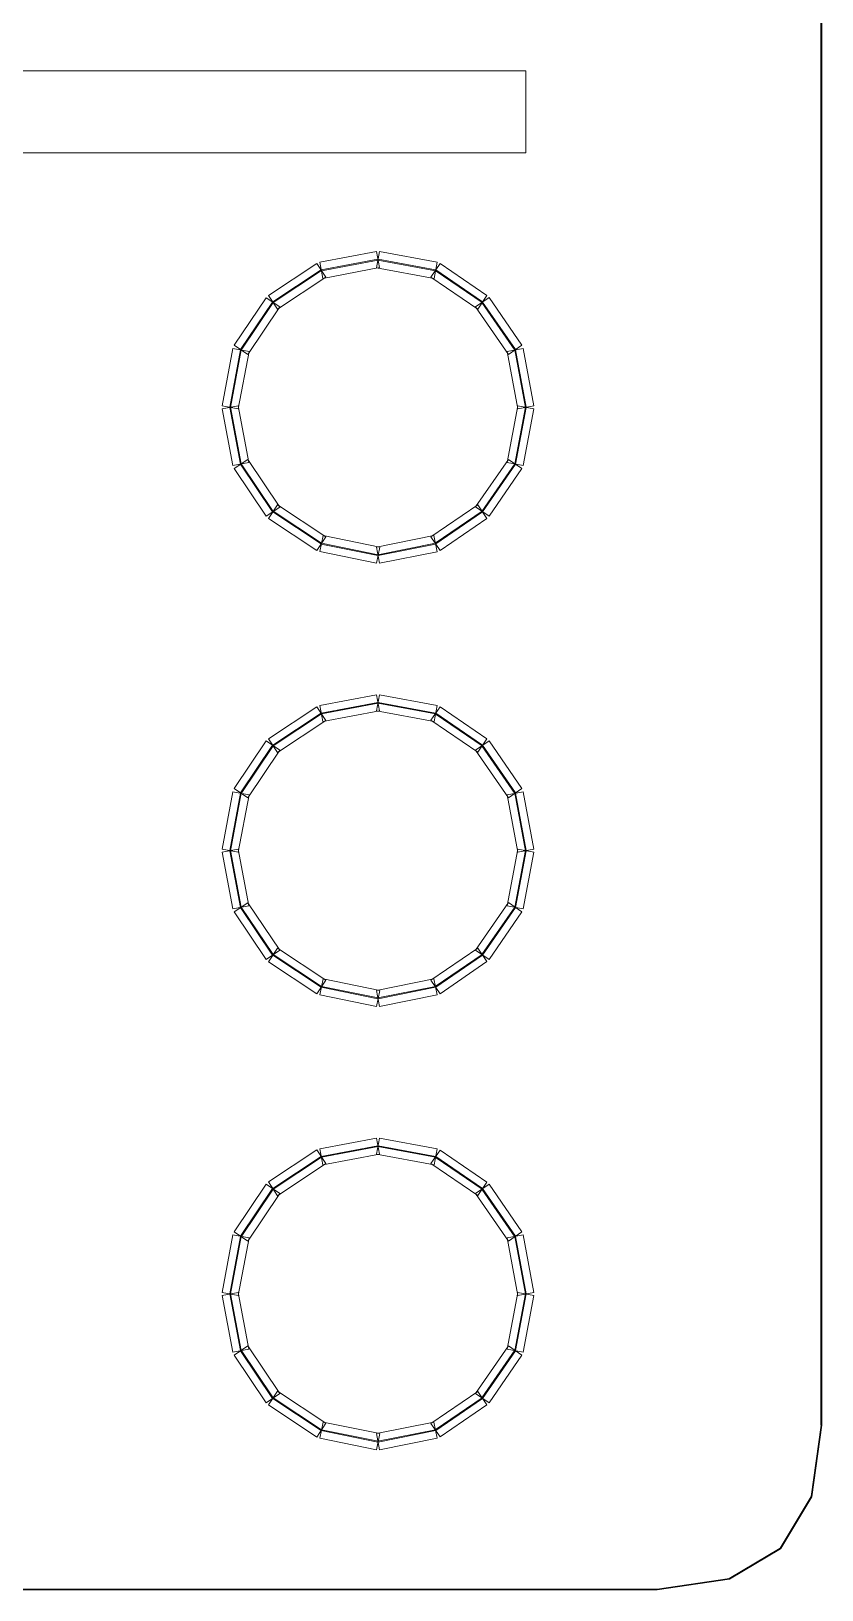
# Model space of a CAD drawing. Header units: millimetres. Extents: x -200 to 200, y -162 to 219.
# Drawn here: x 174.5 to 200, y -161.9 to -111.7 of the extents above; entities that cross this region are included whole.
import ezdxf

# ---------------------------------------------------------------- set-up
doc = ezdxf.new("R2010")
doc.units = ezdxf.units.MM
doc.header["$MEASUREMENT"] = 0

msp = doc.modelspace()

# ---------------------------------------------------------------- linework, layer by layer
at = {"color": 1, "lineweight": 5}
for points in [[(199.9735, -71.953), (199.9735, -71.953), (200, -71.953), (200, -71.953), (200, -71.953), (200, -71.953), (200, -156.6035), (200, -156.6035), (200, -156.6035), (200, -156.6035), (199.9735, -156.6035), (199.9735, -156.6035), (199.9735, -156.6035), (199.9735, -156.6035), (199.9735, -71.953), (199.9735, -71.953)], [(199.9737, -156.6017), (199.9737, -156.6017), (199.9999, -156.6053), (199.9999, -156.6053), (199.9999, -156.6053), (199.9999, -156.6053), (199.6824, -158.9067), (199.6824, -158.9067), (199.6824, -158.9067), (199.6824, -158.9067), (199.6562, -158.9031), (199.6562, -158.9031), (199.6562, -158.9031), (199.6562, -158.9031), (199.9737, -156.6017), (199.9737, -156.6017)], [(199.658, -158.8981), (199.658, -158.8981), (199.6807, -158.9118), (199.6807, -158.9118), (199.6807, -158.9118), (199.6807, -158.9118), (198.6754, -160.5783), (198.6754, -160.5783), (198.6754, -160.5783), (198.6754, -160.5783), (198.6528, -160.5647), (198.6528, -160.5647), (198.6528, -160.5647), (198.6528, -160.5647), (199.658, -158.8981), (199.658, -158.8981)], [(198.6573, -160.5601), (198.6573, -160.5601), (198.6709, -160.5829), (198.6709, -160.5829), (198.6709, -160.5829), (198.6709, -160.5829), (197.0308, -161.5616), (197.0308, -161.5616), (197.0308, -161.5616), (197.0308, -161.5616), (197.0172, -161.5389), (197.0172, -161.5389), (197.0172, -161.5389), (197.0172, -161.5389), (198.6573, -160.5601), (198.6573, -160.5601)], [(197.0221, -161.5372), (197.0221, -161.5372), (197.0259, -161.5633), (197.0259, -161.5633), (197.0259, -161.5633), (197.0259, -161.5633), (194.6981, -161.9072), (194.6981, -161.9072), (194.6981, -161.9072), (194.6981, -161.9072), (194.6942, -161.8811), (194.6942, -161.8811), (194.6942, -161.8811), (194.6942, -161.8811), (197.0221, -161.5372), (197.0221, -161.5372)], [(185.5168, -161.8809), (185.5168, -161.8809), (185.5168, -161.9074), (185.5168, -161.9074), (185.5168, -161.9074), (185.5168, -161.9074), (147.8209, -161.9074), (147.8209, -161.9074), (147.8209, -161.9074), (147.8209, -161.9074), (147.8209, -161.8809), (147.8209, -161.8809), (147.8209, -161.8809), (147.8209, -161.8809), (185.5168, -161.8809), (185.5168, -161.8809)], [(194.6961, -161.8809), (194.6961, -161.8809), (194.6961, -161.9074), (194.6961, -161.9074), (194.6961, -161.9074), (194.6961, -161.9074), (185.5168, -161.9074), (185.5168, -161.9074), (185.5168, -161.9074), (185.5168, -161.9074), (185.5168, -161.8809), (185.5168, -161.8809), (185.5168, -161.8809), (185.5168, -161.8809), (194.6961, -161.8809), (194.6961, -161.8809)]]:
    msp.add_open_spline(points, degree=3, knots=[0, 0, 0, 0, 0.25, 0.25, 0.25, 0.25, 0.5, 0.5, 0.5, 0.5, 0.75, 0.75, 0.75, 0.75, 1, 1, 1, 1], dxfattribs=at)
at = {"color": 4, "lineweight": 5}
for points in [[(190.4636, -112.9556), (190.4636, -112.9556), (190.4636, -115.6009), (190.4636, -115.6009), (190.4636, -115.6009), (190.4636, -115.6009), (152.3709, -115.6009), (152.3709, -115.6009), (152.3709, -115.6009), (152.3709, -115.6009), (152.3709, -112.9556), (152.3709, -112.9556), (152.3709, -112.9556), (152.3709, -112.9556), (190.4636, -112.9556), (190.4636, -112.9556)], [(185.653, -118.7799), (185.653, -118.7799), (185.751, -119.2998), (185.751, -119.2998), (185.751, -119.2998), (185.751, -119.2998), (183.9257, -119.6437), (183.9257, -119.6437), (183.9257, -119.6437), (183.9257, -119.6437), (183.8278, -119.1238), (183.8278, -119.1238), (183.8278, -119.1238), (183.8278, -119.1238), (185.653, -118.7799), (185.653, -118.7799)], [(185.6996, -119.0268), (185.6996, -119.0268), (185.7045, -119.0528), (185.7045, -119.0528), (185.7045, -119.0528), (185.7045, -119.0528), (183.8792, -119.3967), (183.8792, -119.3967), (183.8792, -119.3967), (183.8792, -119.3967), (183.8743, -119.3707), (183.8743, -119.3707), (183.8743, -119.3707), (183.8743, -119.3707), (185.6996, -119.0268), (185.6996, -119.0268)], [(187.602, -119.1236), (187.602, -119.1236), (187.5054, -119.6438), (187.5054, -119.6438), (187.5054, -119.6438), (187.5054, -119.6438), (185.6537, -119.2999), (185.6537, -119.2999), (185.6537, -119.2999), (185.6537, -119.2999), (185.7503, -118.7797), (185.7503, -118.7797), (185.7503, -118.7797), (185.7503, -118.7797), (187.602, -119.1236), (187.602, -119.1236)], [(187.5561, -119.3707), (187.5561, -119.3707), (187.5513, -119.3967), (187.5513, -119.3967), (187.5513, -119.3967), (187.5513, -119.3967), (185.6996, -119.0528), (185.6996, -119.0528), (185.6996, -119.0528), (185.6996, -119.0528), (185.7044, -119.0268), (185.7044, -119.0268), (185.7044, -119.0268), (185.7044, -119.0268), (187.5561, -119.3707), (187.5561, -119.3707)], [(183.7309, -119.163), (183.7309, -119.163), (184.0226, -119.6044), (184.0226, -119.6044), (184.0226, -119.6044), (184.0226, -119.6044), (182.4619, -120.6361), (182.4619, -120.6361), (182.4619, -120.6361), (182.4619, -120.6361), (182.1701, -120.1947), (182.1701, -120.1947), (182.1701, -120.1947), (182.1701, -120.1947), (183.7309, -119.163), (183.7309, -119.163)], [(183.8694, -119.3727), (183.8694, -119.3727), (183.884, -119.3947), (183.884, -119.3947), (183.884, -119.3947), (183.884, -119.3947), (182.3233, -120.4264), (182.3233, -120.4264), (182.3233, -120.4264), (182.3233, -120.4264), (182.3087, -120.4044), (182.3087, -120.4044), (182.3087, -120.4044), (182.3087, -120.4044), (183.8694, -119.3727), (183.8694, -119.3727)], [(189.2109, -120.1971), (189.2109, -120.1971), (188.9122, -120.6337), (188.9122, -120.6337), (188.9122, -120.6337), (188.9122, -120.6337), (187.4044, -119.602), (187.4044, -119.602), (187.4044, -119.602), (187.4044, -119.602), (187.7031, -119.1654), (187.7031, -119.1654), (187.7031, -119.1654), (187.7031, -119.1654), (189.2109, -120.1971), (189.2109, -120.1971)], [(189.069, -120.4045), (189.069, -120.4045), (189.0541, -120.4263), (189.0541, -120.4263), (189.0541, -120.4263), (189.0541, -120.4263), (187.5463, -119.3946), (187.5463, -119.3946), (187.5463, -119.3946), (187.5463, -119.3946), (187.5612, -119.3728), (187.5612, -119.3728), (187.5612, -119.3728), (187.5612, -119.3728), (189.069, -120.4045), (189.069, -120.4045)], [(182.0965, -120.2678), (182.0965, -120.2678), (182.5355, -120.563), (182.5355, -120.563), (182.5355, -120.563), (182.5355, -120.563), (181.5038, -122.0973), (181.5038, -122.0973), (181.5038, -122.0973), (181.5038, -122.0973), (181.0648, -121.8021), (181.0648, -121.8021), (181.0648, -121.8021), (181.0648, -121.8021), (182.0965, -120.2678), (182.0965, -120.2678)], [(182.305, -120.408), (182.305, -120.408), (182.327, -120.4228), (182.327, -120.4228), (182.327, -120.4228), (182.327, -120.4228), (181.2953, -121.9571), (181.2953, -121.9571), (181.2953, -121.9571), (181.2953, -121.9571), (181.2733, -121.9423), (181.2733, -121.9423), (181.2733, -121.9423), (181.2733, -121.9423), (182.305, -120.408), (182.305, -120.408)], [(190.3375, -121.7995), (190.3375, -121.7995), (189.9019, -122.0999), (189.9019, -122.0999), (189.9019, -122.0999), (189.9019, -122.0999), (188.8438, -120.5656), (188.8438, -120.5656), (188.8438, -120.5656), (188.8438, -120.5656), (189.2793, -120.2652), (189.2793, -120.2652), (189.2793, -120.2652), (189.2793, -120.2652), (190.3375, -121.7995), (190.3375, -121.7995)], [(190.1306, -121.9422), (190.1306, -121.9422), (190.1088, -121.9572), (190.1088, -121.9572), (190.1088, -121.9572), (190.1088, -121.9572), (189.0507, -120.4229), (189.0507, -120.4229), (189.0507, -120.4229), (189.0507, -120.4229), (189.0725, -120.4079), (189.0725, -120.4079), (189.0725, -120.4079), (189.0725, -120.4079), (190.1306, -121.9422), (190.1306, -121.9422)], [(181.0242, -121.9014), (181.0242, -121.9014), (181.5444, -121.998), (181.5444, -121.998), (181.5444, -121.998), (181.5444, -121.998), (181.2005, -123.8497), (181.2005, -123.8497), (181.2005, -123.8497), (181.2005, -123.8497), (180.6803, -123.7531), (180.6803, -123.7531), (180.6803, -123.7531), (180.6803, -123.7531), (181.0242, -121.9014), (181.0242, -121.9014)], [(181.2713, -121.9473), (181.2713, -121.9473), (181.2973, -121.9521), (181.2973, -121.9521), (181.2973, -121.9521), (181.2973, -121.9521), (180.9534, -123.8038), (180.9534, -123.8038), (180.9534, -123.8038), (180.9534, -123.8038), (180.9274, -123.799), (180.9274, -123.799), (180.9274, -123.799), (180.9274, -123.799), (181.2713, -121.9473), (181.2713, -121.9473)], [(190.7237, -123.7531), (190.7237, -123.7531), (190.2035, -123.8497), (190.2035, -123.8497), (190.2035, -123.8497), (190.2035, -123.8497), (189.8596, -121.998), (189.8596, -121.998), (189.8596, -121.998), (189.8596, -121.998), (190.3798, -121.9014), (190.3798, -121.9014), (190.3798, -121.9014), (190.3798, -121.9014), (190.7237, -123.7531), (190.7237, -123.7531)], [(190.4766, -123.799), (190.4766, -123.799), (190.4506, -123.8038), (190.4506, -123.8038), (190.4506, -123.8038), (190.4506, -123.8038), (190.1067, -121.9521), (190.1067, -121.9521), (190.1067, -121.9521), (190.1067, -121.9521), (190.1327, -121.9473), (190.1327, -121.9473), (190.1327, -121.9473), (190.1327, -121.9473), (190.4766, -123.799), (190.4766, -123.799)], [(180.6805, -123.8504), (180.6805, -123.8504), (181.2004, -123.7524), (181.2004, -123.7524), (181.2004, -123.7524), (181.2004, -123.7524), (181.5443, -125.5777), (181.5443, -125.5777), (181.5443, -125.5777), (181.5443, -125.5777), (181.0243, -125.6757), (181.0243, -125.6757), (181.0243, -125.6757), (181.0243, -125.6757), (180.6805, -123.8504), (180.6805, -123.8504)], [(180.9274, -123.8039), (180.9274, -123.8039), (180.9534, -123.799), (180.9534, -123.799), (180.9534, -123.799), (180.9534, -123.799), (181.2973, -125.6242), (181.2973, -125.6242), (181.2973, -125.6242), (181.2973, -125.6242), (181.2713, -125.6291), (181.2713, -125.6291), (181.2713, -125.6291), (181.2713, -125.6291), (180.9274, -123.8039), (180.9274, -123.8039)], [(190.3797, -125.6757), (190.3797, -125.6757), (189.8597, -125.5777), (189.8597, -125.5777), (189.8597, -125.5777), (189.8597, -125.5777), (190.2036, -123.7524), (190.2036, -123.7524), (190.2036, -123.7524), (190.2036, -123.7524), (190.7236, -123.8504), (190.7236, -123.8504), (190.7236, -123.8504), (190.7236, -123.8504), (190.3797, -125.6757), (190.3797, -125.6757)], [(190.1327, -125.6291), (190.1327, -125.6291), (190.1067, -125.6242), (190.1067, -125.6242), (190.1067, -125.6242), (190.1067, -125.6242), (190.4506, -123.799), (190.4506, -123.799), (190.4506, -123.799), (190.4506, -123.799), (190.4766, -123.8039), (190.4766, -123.8039), (190.4766, -123.8039), (190.4766, -123.8039), (190.1327, -125.6291), (190.1327, -125.6291)], [(181.0648, -125.7743), (181.0648, -125.7743), (181.5038, -125.4791), (181.5038, -125.4791), (181.5038, -125.4791), (181.5038, -125.4791), (182.5355, -127.0134), (182.5355, -127.0134), (182.5355, -127.0134), (182.5355, -127.0134), (182.0965, -127.3086), (182.0965, -127.3086), (182.0965, -127.3086), (182.0965, -127.3086), (181.0648, -125.7743), (181.0648, -125.7743)], [(189.2793, -127.3112), (189.2793, -127.3112), (188.8438, -127.0108), (188.8438, -127.0108), (188.8438, -127.0108), (188.8438, -127.0108), (189.9019, -125.4765), (189.9019, -125.4765), (189.9019, -125.4765), (189.9019, -125.4765), (190.3375, -125.7769), (190.3375, -125.7769), (190.3375, -125.7769), (190.3375, -125.7769), (189.2793, -127.3112), (189.2793, -127.3112)], [(181.2733, -125.6341), (181.2733, -125.6341), (181.2953, -125.6193), (181.2953, -125.6193), (181.2953, -125.6193), (181.2953, -125.6193), (182.327, -127.1536), (182.327, -127.1536), (182.327, -127.1536), (182.327, -127.1536), (182.305, -127.1684), (182.305, -127.1684), (182.305, -127.1684), (182.305, -127.1684), (181.2733, -125.6341), (181.2733, -125.6341)], [(189.0725, -127.1685), (189.0725, -127.1685), (189.0507, -127.1535), (189.0507, -127.1535), (189.0507, -127.1535), (189.0507, -127.1535), (190.1088, -125.6192), (190.1088, -125.6192), (190.1088, -125.6192), (190.1088, -125.6192), (190.1306, -125.6342), (190.1306, -125.6342), (190.1306, -125.6342), (190.1306, -125.6342), (189.0725, -127.1685), (189.0725, -127.1685)], [(182.1701, -127.3817), (182.1701, -127.3817), (182.4619, -126.9403), (182.4619, -126.9403), (182.4619, -126.9403), (182.4619, -126.9403), (184.0226, -127.972), (184.0226, -127.972), (184.0226, -127.972), (184.0226, -127.972), (183.7309, -128.4133), (183.7309, -128.4133), (183.7309, -128.4133), (183.7309, -128.4133), (182.1701, -127.3817), (182.1701, -127.3817)], [(187.7031, -128.411), (187.7031, -128.411), (187.4044, -127.9743), (187.4044, -127.9743), (187.4044, -127.9743), (187.4044, -127.9743), (188.9122, -126.9427), (188.9122, -126.9427), (188.9122, -126.9427), (188.9122, -126.9427), (189.2109, -127.3793), (189.2109, -127.3793), (189.2109, -127.3793), (189.2109, -127.3793), (187.7031, -128.411), (187.7031, -128.411)], [(182.3087, -127.172), (182.3087, -127.172), (182.3233, -127.1499), (182.3233, -127.1499), (182.3233, -127.1499), (182.3233, -127.1499), (183.884, -128.1816), (183.884, -128.1816), (183.884, -128.1816), (183.884, -128.1816), (183.8694, -128.2037), (183.8694, -128.2037), (183.8694, -128.2037), (183.8694, -128.2037), (182.3087, -127.172), (182.3087, -127.172)], [(187.5612, -128.2036), (187.5612, -128.2036), (187.5463, -128.1817), (187.5463, -128.1817), (187.5463, -128.1817), (187.5463, -128.1817), (189.0541, -127.1501), (189.0541, -127.1501), (189.0541, -127.1501), (189.0541, -127.1501), (189.069, -127.1719), (189.069, -127.1719), (189.069, -127.1719), (189.069, -127.1719), (187.5612, -128.2036), (187.5612, -128.2036)], [(183.8241, -128.4519), (183.8241, -128.4519), (183.9293, -127.9334), (183.9293, -127.9334), (183.9293, -127.9334), (183.9293, -127.9334), (185.7546, -128.3038), (185.7546, -128.3038), (185.7546, -128.3038), (185.7546, -128.3038), (185.6494, -128.8223), (185.6494, -128.8223), (185.6494, -128.8223), (185.6494, -128.8223), (183.8241, -128.4519), (183.8241, -128.4519)], [(185.7539, -128.8224), (185.7539, -128.8224), (185.6501, -128.3036), (185.6501, -128.3036), (185.6501, -128.3036), (185.6501, -128.3036), (187.5019, -127.9333), (187.5019, -127.9333), (187.5019, -127.9333), (187.5019, -127.9333), (187.6056, -128.4521), (187.6056, -128.4521), (187.6056, -128.4521), (187.6056, -128.4521), (185.7539, -128.8224), (185.7539, -128.8224)], [(183.8741, -128.2056), (183.8741, -128.2056), (183.8794, -128.1797), (183.8794, -128.1797), (183.8794, -128.1797), (183.8794, -128.1797), (185.7046, -128.55), (185.7046, -128.55), (185.7046, -128.55), (185.7046, -128.55), (185.6994, -128.576), (185.6994, -128.576), (185.6994, -128.576), (185.6994, -128.576), (183.8741, -128.2056), (183.8741, -128.2056)], [(185.7046, -128.576), (185.7046, -128.576), (185.6994, -128.55), (185.6994, -128.55), (185.6994, -128.55), (185.6994, -128.55), (187.5511, -128.1797), (187.5511, -128.1797), (187.5511, -128.1797), (187.5511, -128.1797), (187.5563, -128.2056), (187.5563, -128.2056), (187.5563, -128.2056), (187.5563, -128.2056), (185.7046, -128.576), (185.7046, -128.576)], [(185.653, -133.0646), (185.653, -133.0646), (185.751, -133.5846), (185.751, -133.5846), (185.751, -133.5846), (185.751, -133.5846), (183.9257, -133.9285), (183.9257, -133.9285), (183.9257, -133.9285), (183.9257, -133.9285), (183.8278, -133.4085), (183.8278, -133.4085), (183.8278, -133.4085), (183.8278, -133.4085), (185.653, -133.0646), (185.653, -133.0646)], [(187.602, -133.4084), (187.602, -133.4084), (187.5054, -133.9286), (187.5054, -133.9286), (187.5054, -133.9286), (187.5054, -133.9286), (185.6537, -133.5847), (185.6537, -133.5847), (185.6537, -133.5847), (185.6537, -133.5847), (185.7503, -133.0645), (185.7503, -133.0645), (185.7503, -133.0645), (185.7503, -133.0645), (187.602, -133.4084), (187.602, -133.4084)], [(183.7309, -133.4478), (183.7309, -133.4478), (184.0226, -133.8892), (184.0226, -133.8892), (184.0226, -133.8892), (184.0226, -133.8892), (182.4619, -134.9208), (182.4619, -134.9208), (182.4619, -134.9208), (182.4619, -134.9208), (182.1701, -134.4795), (182.1701, -134.4795), (182.1701, -134.4795), (182.1701, -134.4795), (183.7309, -133.4478), (183.7309, -133.4478)], [(185.6996, -133.3116), (185.6996, -133.3116), (185.7045, -133.3376), (185.7045, -133.3376), (185.7045, -133.3376), (185.7045, -133.3376), (183.8792, -133.6815), (183.8792, -133.6815), (183.8792, -133.6815), (183.8792, -133.6815), (183.8743, -133.6555), (183.8743, -133.6555), (183.8743, -133.6555), (183.8743, -133.6555), (185.6996, -133.3116), (185.6996, -133.3116)], [(187.5561, -133.6555), (187.5561, -133.6555), (187.5513, -133.6815), (187.5513, -133.6815), (187.5513, -133.6815), (187.5513, -133.6815), (185.6996, -133.3376), (185.6996, -133.3376), (185.6996, -133.3376), (185.6996, -133.3376), (185.7044, -133.3116), (185.7044, -133.3116), (185.7044, -133.3116), (185.7044, -133.3116), (187.5561, -133.6555), (187.5561, -133.6555)], [(189.2109, -134.4819), (189.2109, -134.4819), (188.9122, -134.9185), (188.9122, -134.9185), (188.9122, -134.9185), (188.9122, -134.9185), (187.4044, -133.8868), (187.4044, -133.8868), (187.4044, -133.8868), (187.4044, -133.8868), (187.7031, -133.4502), (187.7031, -133.4502), (187.7031, -133.4502), (187.7031, -133.4502), (189.2109, -134.4819), (189.2109, -134.4819)], [(183.8694, -133.6575), (183.8694, -133.6575), (183.884, -133.6795), (183.884, -133.6795), (183.884, -133.6795), (183.884, -133.6795), (182.3233, -134.7112), (182.3233, -134.7112), (182.3233, -134.7112), (182.3233, -134.7112), (182.3087, -134.6891), (182.3087, -134.6891), (182.3087, -134.6891), (182.3087, -134.6891), (183.8694, -133.6575), (183.8694, -133.6575)], [(189.069, -134.6893), (189.069, -134.6893), (189.0541, -134.7111), (189.0541, -134.7111), (189.0541, -134.7111), (189.0541, -134.7111), (187.5463, -133.6794), (187.5463, -133.6794), (187.5463, -133.6794), (187.5463, -133.6794), (187.5612, -133.6576), (187.5612, -133.6576), (187.5612, -133.6576), (187.5612, -133.6576), (189.069, -134.6893), (189.069, -134.6893)], [(182.0965, -134.5526), (182.0965, -134.5526), (182.5355, -134.8478), (182.5355, -134.8478), (182.5355, -134.8478), (182.5355, -134.8478), (181.5038, -136.3821), (181.5038, -136.3821), (181.5038, -136.3821), (181.5038, -136.3821), (181.0648, -136.0869), (181.0648, -136.0869), (181.0648, -136.0869), (181.0648, -136.0869), (182.0965, -134.5526), (182.0965, -134.5526)], [(190.3375, -136.0843), (190.3375, -136.0843), (189.9019, -136.3846), (189.9019, -136.3846), (189.9019, -136.3846), (189.9019, -136.3846), (188.8438, -134.8504), (188.8438, -134.8504), (188.8438, -134.8504), (188.8438, -134.8504), (189.2793, -134.55), (189.2793, -134.55), (189.2793, -134.55), (189.2793, -134.55), (190.3375, -136.0843), (190.3375, -136.0843)], [(182.305, -134.6928), (182.305, -134.6928), (182.327, -134.7076), (182.327, -134.7076), (182.327, -134.7076), (182.327, -134.7076), (181.2953, -136.2418), (181.2953, -136.2418), (181.2953, -136.2418), (181.2953, -136.2418), (181.2733, -136.2271), (181.2733, -136.2271), (181.2733, -136.2271), (181.2733, -136.2271), (182.305, -134.6928), (182.305, -134.6928)], [(190.1306, -136.227), (190.1306, -136.227), (190.1088, -136.242), (190.1088, -136.242), (190.1088, -136.242), (190.1088, -136.242), (189.0507, -134.7077), (189.0507, -134.7077), (189.0507, -134.7077), (189.0507, -134.7077), (189.0725, -134.6927), (189.0725, -134.6927), (189.0725, -134.6927), (189.0725, -134.6927), (190.1306, -136.227), (190.1306, -136.227)], [(181.0242, -136.1862), (181.0242, -136.1862), (181.5444, -136.2828), (181.5444, -136.2828), (181.5444, -136.2828), (181.5444, -136.2828), (181.2005, -138.1345), (181.2005, -138.1345), (181.2005, -138.1345), (181.2005, -138.1345), (180.6803, -138.0379), (180.6803, -138.0379), (180.6803, -138.0379), (180.6803, -138.0379), (181.0242, -136.1862), (181.0242, -136.1862)], [(181.2713, -136.232), (181.2713, -136.232), (181.2973, -136.2369), (181.2973, -136.2369), (181.2973, -136.2369), (181.2973, -136.2369), (180.9534, -138.0886), (180.9534, -138.0886), (180.9534, -138.0886), (180.9534, -138.0886), (180.9274, -138.0838), (180.9274, -138.0838), (180.9274, -138.0838), (180.9274, -138.0838), (181.2713, -136.232), (181.2713, -136.232)], [(190.7237, -138.0379), (190.7237, -138.0379), (190.2035, -138.1345), (190.2035, -138.1345), (190.2035, -138.1345), (190.2035, -138.1345), (189.8596, -136.2828), (189.8596, -136.2828), (189.8596, -136.2828), (189.8596, -136.2828), (190.3798, -136.1862), (190.3798, -136.1862), (190.3798, -136.1862), (190.3798, -136.1862), (190.7237, -138.0379), (190.7237, -138.0379)], [(190.4766, -138.0838), (190.4766, -138.0838), (190.4506, -138.0886), (190.4506, -138.0886), (190.4506, -138.0886), (190.4506, -138.0886), (190.1067, -136.2369), (190.1067, -136.2369), (190.1067, -136.2369), (190.1067, -136.2369), (190.1327, -136.232), (190.1327, -136.232), (190.1327, -136.232), (190.1327, -136.232), (190.4766, -138.0838), (190.4766, -138.0838)], [(180.6805, -138.1352), (180.6805, -138.1352), (181.2004, -138.0372), (181.2004, -138.0372), (181.2004, -138.0372), (181.2004, -138.0372), (181.5443, -139.8625), (181.5443, -139.8625), (181.5443, -139.8625), (181.5443, -139.8625), (181.0243, -139.9604), (181.0243, -139.9604), (181.0243, -139.9604), (181.0243, -139.9604), (180.6805, -138.1352), (180.6805, -138.1352)], [(180.9274, -138.0886), (180.9274, -138.0886), (180.9534, -138.0837), (180.9534, -138.0837), (180.9534, -138.0837), (180.9534, -138.0837), (181.2973, -139.909), (181.2973, -139.909), (181.2973, -139.909), (181.2973, -139.909), (181.2713, -139.9139), (181.2713, -139.9139), (181.2713, -139.9139), (181.2713, -139.9139), (180.9274, -138.0886), (180.9274, -138.0886)], [(190.3797, -139.9604), (190.3797, -139.9604), (189.8597, -139.8625), (189.8597, -139.8625), (189.8597, -139.8625), (189.8597, -139.8625), (190.2036, -138.0372), (190.2036, -138.0372), (190.2036, -138.0372), (190.2036, -138.0372), (190.7236, -138.1352), (190.7236, -138.1352), (190.7236, -138.1352), (190.7236, -138.1352), (190.3797, -139.9604), (190.3797, -139.9604)], [(190.1327, -139.9139), (190.1327, -139.9139), (190.1067, -139.909), (190.1067, -139.909), (190.1067, -139.909), (190.1067, -139.909), (190.4506, -138.0837), (190.4506, -138.0837), (190.4506, -138.0837), (190.4506, -138.0837), (190.4766, -138.0886), (190.4766, -138.0886), (190.4766, -138.0886), (190.4766, -138.0886), (190.1327, -139.9139), (190.1327, -139.9139)], [(181.0648, -140.0591), (181.0648, -140.0591), (181.5038, -139.7639), (181.5038, -139.7639), (181.5038, -139.7639), (181.5038, -139.7639), (182.5355, -141.2982), (182.5355, -141.2982), (182.5355, -141.2982), (182.5355, -141.2982), (182.0965, -141.5934), (182.0965, -141.5934), (182.0965, -141.5934), (182.0965, -141.5934), (181.0648, -140.0591), (181.0648, -140.0591)], [(181.2733, -139.9188), (181.2733, -139.9188), (181.2953, -139.9041), (181.2953, -139.9041), (181.2953, -139.9041), (181.2953, -139.9041), (182.327, -141.4384), (182.327, -141.4384), (182.327, -141.4384), (182.327, -141.4384), (182.305, -141.4531), (182.305, -141.4531), (182.305, -141.4531), (182.305, -141.4531), (181.2733, -139.9188), (181.2733, -139.9188)], [(189.2793, -141.5959), (189.2793, -141.5959), (188.8438, -141.2956), (188.8438, -141.2956), (188.8438, -141.2956), (188.8438, -141.2956), (189.9019, -139.7613), (189.9019, -139.7613), (189.9019, -139.7613), (189.9019, -139.7613), (190.3375, -140.0617), (190.3375, -140.0617), (190.3375, -140.0617), (190.3375, -140.0617), (189.2793, -141.5959), (189.2793, -141.5959)], [(189.0725, -141.4533), (189.0725, -141.4533), (189.0507, -141.4383), (189.0507, -141.4383), (189.0507, -141.4383), (189.0507, -141.4383), (190.1088, -139.904), (190.1088, -139.904), (190.1088, -139.904), (190.1088, -139.904), (190.1306, -139.919), (190.1306, -139.919), (190.1306, -139.919), (190.1306, -139.919), (189.0725, -141.4533), (189.0725, -141.4533)], [(182.1701, -141.6664), (182.1701, -141.6664), (182.4619, -141.2251), (182.4619, -141.2251), (182.4619, -141.2251), (182.4619, -141.2251), (184.0226, -142.2568), (184.0226, -142.2568), (184.0226, -142.2568), (184.0226, -142.2568), (183.7309, -142.6981), (183.7309, -142.6981), (183.7309, -142.6981), (183.7309, -142.6981), (182.1701, -141.6664), (182.1701, -141.6664)], [(182.3087, -141.4568), (182.3087, -141.4568), (182.3233, -141.4347), (182.3233, -141.4347), (182.3233, -141.4347), (182.3233, -141.4347), (183.884, -142.4664), (183.884, -142.4664), (183.884, -142.4664), (183.884, -142.4664), (183.8694, -142.4885), (183.8694, -142.4885), (183.8694, -142.4885), (183.8694, -142.4885), (182.3087, -141.4568), (182.3087, -141.4568)], [(187.7031, -142.6958), (187.7031, -142.6958), (187.4044, -142.2591), (187.4044, -142.2591), (187.4044, -142.2591), (187.4044, -142.2591), (188.9122, -141.2274), (188.9122, -141.2274), (188.9122, -141.2274), (188.9122, -141.2274), (189.2109, -141.6641), (189.2109, -141.6641), (189.2109, -141.6641), (189.2109, -141.6641), (187.7031, -142.6958), (187.7031, -142.6958)], [(187.5612, -142.4884), (187.5612, -142.4884), (187.5463, -142.4665), (187.5463, -142.4665), (187.5463, -142.4665), (187.5463, -142.4665), (189.0541, -141.4348), (189.0541, -141.4348), (189.0541, -141.4348), (189.0541, -141.4348), (189.069, -141.4567), (189.069, -141.4567), (189.069, -141.4567), (189.069, -141.4567), (187.5612, -142.4884), (187.5612, -142.4884)], [(183.8241, -142.7367), (183.8241, -142.7367), (183.9293, -142.2182), (183.9293, -142.2182), (183.9293, -142.2182), (183.9293, -142.2182), (185.7546, -142.5885), (185.7546, -142.5885), (185.7546, -142.5885), (185.7546, -142.5885), (185.6494, -143.107), (185.6494, -143.107), (185.6494, -143.107), (185.6494, -143.107), (183.8241, -142.7367), (183.8241, -142.7367)], [(183.8741, -142.4904), (183.8741, -142.4904), (183.8794, -142.4645), (183.8794, -142.4645), (183.8794, -142.4645), (183.8794, -142.4645), (185.7046, -142.8348), (185.7046, -142.8348), (185.7046, -142.8348), (185.7046, -142.8348), (185.6994, -142.8607), (185.6994, -142.8607), (185.6994, -142.8607), (185.6994, -142.8607), (183.8741, -142.4904), (183.8741, -142.4904)], [(185.7539, -143.1072), (185.7539, -143.1072), (185.6501, -142.5884), (185.6501, -142.5884), (185.6501, -142.5884), (185.6501, -142.5884), (187.5019, -142.218), (187.5019, -142.218), (187.5019, -142.218), (187.5019, -142.218), (187.6056, -142.7368), (187.6056, -142.7368), (187.6056, -142.7368), (187.6056, -142.7368), (185.7539, -143.1072), (185.7539, -143.1072)], [(185.7046, -142.8608), (185.7046, -142.8608), (185.6994, -142.8348), (185.6994, -142.8348), (185.6994, -142.8348), (185.6994, -142.8348), (187.5511, -142.4645), (187.5511, -142.4645), (187.5511, -142.4645), (187.5511, -142.4645), (187.5563, -142.4904), (187.5563, -142.4904), (187.5563, -142.4904), (187.5563, -142.4904), (185.7046, -142.8608), (185.7046, -142.8608)], [(185.653, -147.3494), (185.653, -147.3494), (185.751, -147.8693), (185.751, -147.8693), (185.751, -147.8693), (185.751, -147.8693), (183.9257, -148.2132), (183.9257, -148.2132), (183.9257, -148.2132), (183.9257, -148.2132), (183.8278, -147.6933), (183.8278, -147.6933), (183.8278, -147.6933), (183.8278, -147.6933), (185.653, -147.3494), (185.653, -147.3494)], [(185.6996, -147.5964), (185.6996, -147.5964), (185.7045, -147.6224), (185.7045, -147.6224), (185.7045, -147.6224), (185.7045, -147.6224), (183.8792, -147.9663), (183.8792, -147.9663), (183.8792, -147.9663), (183.8792, -147.9663), (183.8743, -147.9403), (183.8743, -147.9403), (183.8743, -147.9403), (183.8743, -147.9403), (185.6996, -147.5964), (185.6996, -147.5964)], [(187.602, -147.6932), (187.602, -147.6932), (187.5054, -148.2134), (187.5054, -148.2134), (187.5054, -148.2134), (187.5054, -148.2134), (185.6537, -147.8695), (185.6537, -147.8695), (185.6537, -147.8695), (185.6537, -147.8695), (185.7503, -147.3493), (185.7503, -147.3493), (185.7503, -147.3493), (185.7503, -147.3493), (187.602, -147.6932), (187.602, -147.6932)], [(187.5561, -147.9403), (187.5561, -147.9403), (187.5513, -147.9663), (187.5513, -147.9663), (187.5513, -147.9663), (187.5513, -147.9663), (185.6996, -147.6224), (185.6996, -147.6224), (185.6996, -147.6224), (185.6996, -147.6224), (185.7044, -147.5964), (185.7044, -147.5964), (185.7044, -147.5964), (185.7044, -147.5964), (187.5561, -147.9403), (187.5561, -147.9403)], [(183.7309, -147.7326), (183.7309, -147.7326), (184.0226, -148.1739), (184.0226, -148.1739), (184.0226, -148.1739), (184.0226, -148.1739), (182.4619, -149.2056), (182.4619, -149.2056), (182.4619, -149.2056), (182.4619, -149.2056), (182.1701, -148.7643), (182.1701, -148.7643), (182.1701, -148.7643), (182.1701, -148.7643), (183.7309, -147.7326), (183.7309, -147.7326)], [(183.8694, -147.9422), (183.8694, -147.9422), (183.884, -147.9643), (183.884, -147.9643), (183.884, -147.9643), (183.884, -147.9643), (182.3233, -148.996), (182.3233, -148.996), (182.3233, -148.996), (182.3233, -148.996), (182.3087, -148.9739), (182.3087, -148.9739), (182.3087, -148.9739), (182.3087, -148.9739), (183.8694, -147.9422), (183.8694, -147.9422)], [(189.2109, -148.7666), (189.2109, -148.7666), (188.9122, -149.2033), (188.9122, -149.2033), (188.9122, -149.2033), (188.9122, -149.2033), (187.4044, -148.1716), (187.4044, -148.1716), (187.4044, -148.1716), (187.4044, -148.1716), (187.7031, -147.735), (187.7031, -147.735), (187.7031, -147.735), (187.7031, -147.735), (189.2109, -148.7666), (189.2109, -148.7666)], [(189.069, -148.974), (189.069, -148.974), (189.0541, -148.9959), (189.0541, -148.9959), (189.0541, -148.9959), (189.0541, -148.9959), (187.5463, -147.9642), (187.5463, -147.9642), (187.5463, -147.9642), (187.5463, -147.9642), (187.5612, -147.9424), (187.5612, -147.9424), (187.5612, -147.9424), (187.5612, -147.9424), (189.069, -148.974), (189.069, -148.974)], [(182.0965, -148.8373), (182.0965, -148.8373), (182.5355, -149.1326), (182.5355, -149.1326), (182.5355, -149.1326), (182.5355, -149.1326), (181.5038, -150.6668), (181.5038, -150.6668), (181.5038, -150.6668), (181.5038, -150.6668), (181.0648, -150.3716), (181.0648, -150.3716), (181.0648, -150.3716), (181.0648, -150.3716), (182.0965, -148.8373), (182.0965, -148.8373)], [(182.305, -148.9776), (182.305, -148.9776), (182.327, -148.9923), (182.327, -148.9923), (182.327, -148.9923), (182.327, -148.9923), (181.2953, -150.5266), (181.2953, -150.5266), (181.2953, -150.5266), (181.2953, -150.5266), (181.2733, -150.5119), (181.2733, -150.5119), (181.2733, -150.5119), (181.2733, -150.5119), (182.305, -148.9776), (182.305, -148.9776)], [(190.3375, -150.3691), (190.3375, -150.3691), (189.9019, -150.6694), (189.9019, -150.6694), (189.9019, -150.6694), (189.9019, -150.6694), (188.8438, -149.1351), (188.8438, -149.1351), (188.8438, -149.1351), (188.8438, -149.1351), (189.2793, -148.8348), (189.2793, -148.8348), (189.2793, -148.8348), (189.2793, -148.8348), (190.3375, -150.3691), (190.3375, -150.3691)], [(190.1306, -150.5117), (190.1306, -150.5117), (190.1088, -150.5267), (190.1088, -150.5267), (190.1088, -150.5267), (190.1088, -150.5267), (189.0507, -148.9925), (189.0507, -148.9925), (189.0507, -148.9925), (189.0507, -148.9925), (189.0725, -148.9774), (189.0725, -148.9774), (189.0725, -148.9774), (189.0725, -148.9774), (190.1306, -150.5117), (190.1306, -150.5117)], [(181.0242, -150.4709), (181.0242, -150.4709), (181.5444, -150.5675), (181.5444, -150.5675), (181.5444, -150.5675), (181.5444, -150.5675), (181.2005, -152.4193), (181.2005, -152.4193), (181.2005, -152.4193), (181.2005, -152.4193), (180.6803, -152.3227), (180.6803, -152.3227), (180.6803, -152.3227), (180.6803, -152.3227), (181.0242, -150.4709), (181.0242, -150.4709)], [(181.2713, -150.5168), (181.2713, -150.5168), (181.2973, -150.5217), (181.2973, -150.5217), (181.2973, -150.5217), (181.2973, -150.5217), (180.9534, -152.3734), (180.9534, -152.3734), (180.9534, -152.3734), (180.9534, -152.3734), (180.9274, -152.3686), (180.9274, -152.3686), (180.9274, -152.3686), (180.9274, -152.3686), (181.2713, -150.5168), (181.2713, -150.5168)], [(190.7237, -152.3227), (190.7237, -152.3227), (190.2035, -152.4193), (190.2035, -152.4193), (190.2035, -152.4193), (190.2035, -152.4193), (189.8596, -150.5675), (189.8596, -150.5675), (189.8596, -150.5675), (189.8596, -150.5675), (190.3798, -150.4709), (190.3798, -150.4709), (190.3798, -150.4709), (190.3798, -150.4709), (190.7237, -152.3227), (190.7237, -152.3227)], [(190.4766, -152.3686), (190.4766, -152.3686), (190.4506, -152.3734), (190.4506, -152.3734), (190.4506, -152.3734), (190.4506, -152.3734), (190.1067, -150.5217), (190.1067, -150.5217), (190.1067, -150.5217), (190.1067, -150.5217), (190.1327, -150.5168), (190.1327, -150.5168), (190.1327, -150.5168), (190.1327, -150.5168), (190.4766, -152.3686), (190.4766, -152.3686)], [(180.6805, -152.4199), (180.6805, -152.4199), (181.2004, -152.322), (181.2004, -152.322), (181.2004, -152.322), (181.2004, -152.322), (181.5443, -154.1473), (181.5443, -154.1473), (181.5443, -154.1473), (181.5443, -154.1473), (181.0243, -154.2452), (181.0243, -154.2452), (181.0243, -154.2452), (181.0243, -154.2452), (180.6805, -152.4199), (180.6805, -152.4199)], [(180.9274, -152.3734), (180.9274, -152.3734), (180.9534, -152.3685), (180.9534, -152.3685), (180.9534, -152.3685), (180.9534, -152.3685), (181.2973, -154.1938), (181.2973, -154.1938), (181.2973, -154.1938), (181.2973, -154.1938), (181.2713, -154.1987), (181.2713, -154.1987), (181.2713, -154.1987), (181.2713, -154.1987), (180.9274, -152.3734), (180.9274, -152.3734)], [(190.3797, -154.2452), (190.3797, -154.2452), (189.8597, -154.1473), (189.8597, -154.1473), (189.8597, -154.1473), (189.8597, -154.1473), (190.2036, -152.322), (190.2036, -152.322), (190.2036, -152.322), (190.2036, -152.322), (190.7236, -152.4199), (190.7236, -152.4199), (190.7236, -152.4199), (190.7236, -152.4199), (190.3797, -154.2452), (190.3797, -154.2452)], [(190.1327, -154.1987), (190.1327, -154.1987), (190.1067, -154.1938), (190.1067, -154.1938), (190.1067, -154.1938), (190.1067, -154.1938), (190.4506, -152.3685), (190.4506, -152.3685), (190.4506, -152.3685), (190.4506, -152.3685), (190.4766, -152.3734), (190.4766, -152.3734), (190.4766, -152.3734), (190.4766, -152.3734), (190.1327, -154.1987), (190.1327, -154.1987)], [(181.0648, -154.3439), (181.0648, -154.3439), (181.5038, -154.0486), (181.5038, -154.0486), (181.5038, -154.0486), (181.5038, -154.0486), (182.5355, -155.5829), (182.5355, -155.5829), (182.5355, -155.5829), (182.5355, -155.5829), (182.0965, -155.8781), (182.0965, -155.8781), (182.0965, -155.8781), (182.0965, -155.8781), (181.0648, -154.3439), (181.0648, -154.3439)], [(181.2733, -154.2036), (181.2733, -154.2036), (181.2953, -154.1889), (181.2953, -154.1889), (181.2953, -154.1889), (181.2953, -154.1889), (182.327, -155.7232), (182.327, -155.7232), (182.327, -155.7232), (182.327, -155.7232), (182.305, -155.7379), (182.305, -155.7379), (182.305, -155.7379), (182.305, -155.7379), (181.2733, -154.2036), (181.2733, -154.2036)], [(189.2793, -155.8807), (189.2793, -155.8807), (188.8438, -155.5804), (188.8438, -155.5804), (188.8438, -155.5804), (188.8438, -155.5804), (189.9019, -154.0461), (189.9019, -154.0461), (189.9019, -154.0461), (189.9019, -154.0461), (190.3375, -154.3464), (190.3375, -154.3464), (190.3375, -154.3464), (190.3375, -154.3464), (189.2793, -155.8807), (189.2793, -155.8807)], [(189.0725, -155.738), (189.0725, -155.738), (189.0507, -155.723), (189.0507, -155.723), (189.0507, -155.723), (189.0507, -155.723), (190.1088, -154.1887), (190.1088, -154.1887), (190.1088, -154.1887), (190.1088, -154.1887), (190.1306, -154.2038), (190.1306, -154.2038), (190.1306, -154.2038), (190.1306, -154.2038), (189.0725, -155.738), (189.0725, -155.738)], [(182.1701, -155.9512), (182.1701, -155.9512), (182.4619, -155.5099), (182.4619, -155.5099), (182.4619, -155.5099), (182.4619, -155.5099), (184.0226, -156.5415), (184.0226, -156.5415), (184.0226, -156.5415), (184.0226, -156.5415), (183.7309, -156.9829), (183.7309, -156.9829), (183.7309, -156.9829), (183.7309, -156.9829), (182.1701, -155.9512), (182.1701, -155.9512)], [(187.7031, -156.9805), (187.7031, -156.9805), (187.4044, -156.5439), (187.4044, -156.5439), (187.4044, -156.5439), (187.4044, -156.5439), (188.9122, -155.5122), (188.9122, -155.5122), (188.9122, -155.5122), (188.9122, -155.5122), (189.2109, -155.9489), (189.2109, -155.9489), (189.2109, -155.9489), (189.2109, -155.9489), (187.7031, -156.9805), (187.7031, -156.9805)], [(182.3087, -155.7416), (182.3087, -155.7416), (182.3233, -155.7195), (182.3233, -155.7195), (182.3233, -155.7195), (182.3233, -155.7195), (183.884, -156.7512), (183.884, -156.7512), (183.884, -156.7512), (183.884, -156.7512), (183.8694, -156.7733), (183.8694, -156.7733), (183.8694, -156.7733), (183.8694, -156.7733), (182.3087, -155.7416), (182.3087, -155.7416)], [(187.5612, -156.7731), (187.5612, -156.7731), (187.5463, -156.7513), (187.5463, -156.7513), (187.5463, -156.7513), (187.5463, -156.7513), (189.0541, -155.7196), (189.0541, -155.7196), (189.0541, -155.7196), (189.0541, -155.7196), (189.069, -155.7415), (189.069, -155.7415), (189.069, -155.7415), (189.069, -155.7415), (187.5612, -156.7731), (187.5612, -156.7731)], [(183.8241, -157.0215), (183.8241, -157.0215), (183.9293, -156.503), (183.9293, -156.503), (183.9293, -156.503), (183.9293, -156.503), (185.7546, -156.8733), (185.7546, -156.8733), (185.7546, -156.8733), (185.7546, -156.8733), (185.6494, -157.3918), (185.6494, -157.3918), (185.6494, -157.3918), (185.6494, -157.3918), (183.8241, -157.0215), (183.8241, -157.0215)], [(185.7539, -157.392), (185.7539, -157.392), (185.6501, -156.8732), (185.6501, -156.8732), (185.6501, -156.8732), (185.6501, -156.8732), (187.5019, -156.5028), (187.5019, -156.5028), (187.5019, -156.5028), (187.5019, -156.5028), (187.6056, -157.0216), (187.6056, -157.0216), (187.6056, -157.0216), (187.6056, -157.0216), (185.7539, -157.392), (185.7539, -157.392)], [(183.8741, -156.7752), (183.8741, -156.7752), (183.8794, -156.7493), (183.8794, -156.7493), (183.8794, -156.7493), (183.8794, -156.7493), (185.7046, -157.1196), (185.7046, -157.1196), (185.7046, -157.1196), (185.7046, -157.1196), (185.6994, -157.1455), (185.6994, -157.1455), (185.6994, -157.1455), (185.6994, -157.1455), (183.8741, -156.7752), (183.8741, -156.7752)], [(185.7046, -157.1455), (185.7046, -157.1455), (185.6994, -157.1196), (185.6994, -157.1196), (185.6994, -157.1196), (185.6994, -157.1196), (187.5511, -156.7492), (187.5511, -156.7492), (187.5511, -156.7492), (187.5511, -156.7492), (187.5563, -156.7752), (187.5563, -156.7752), (187.5563, -156.7752), (187.5563, -156.7752), (185.7046, -157.1455), (185.7046, -157.1455)]]:
    msp.add_open_spline(points, degree=3, knots=[0, 0, 0, 0, 0.25, 0.25, 0.25, 0.25, 0.5, 0.5, 0.5, 0.5, 0.75, 0.75, 0.75, 0.75, 1, 1, 1, 1], dxfattribs=at)

doc.saveas('drawing.dxf')
